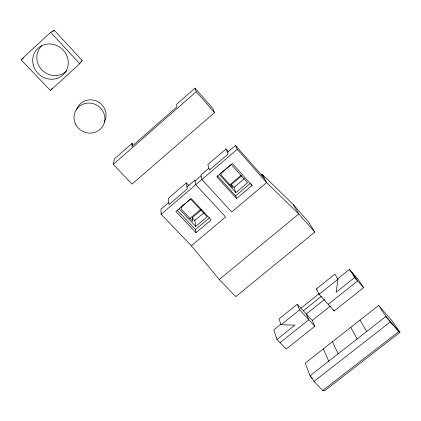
<?xml version="1.0" encoding="UTF-8"?>
<svg xmlns="http://www.w3.org/2000/svg" width="421" height="421" viewBox="0 0 421 421"><rect width="100%" height="100%" fill="white"/><g stroke="black" fill="none" stroke-linecap="round" stroke-linejoin="round"><path stroke-width="0.63" d="M132.136 146.413L132.268 143.208L114.428 158.87L113.249 164.432L132.105 184.061L214.526 112.591L212.794 108.465L195.007 88.142L176.583 104.313L176.994 106.802L131.862 146.382L132.268 143.208M349.409 269.419L358.129 279.355L363.586 287.659L334.227 310.94L319.092 294.316L316.371 288.943L334.916 274.076L337.963 279.218L336.142 292.274L354.666 277.507L349.409 269.419L337.663 278.818M79.748 63.718L82.258 60.561L54.214 30.191L50.673 32.333L21.05 59.756L50.394 90.447L79.748 63.718L50.673 32.333M50.394 90.447L52.325 88.21M52.783 31.517L54.214 30.191M80.811 61.876L82.258 60.561M113.249 164.432L196.223 91.704L195.007 88.142M186.361 182.882L168.553 198.117L168.947 204.58L187.261 188.945L186.361 182.882L188.971 185.698M226.024 148.955L207.858 164.495L209.379 170.063L228.077 154.102L226.024 148.955L228.598 151.855M168.816 202.438L160.98 209.132L161.122 214.268L191.35 245.732L219.241 279.497L235.755 296.631L314.782 232.134L308.693 222.156L293.258 204.564L262.246 174.289L261.241 175.136M186.966 186.94L194.902 180.156L195.776 184.708L225.619 217.01L191.35 245.732M208.874 168.221L200.88 175.052L201.88 179.499L231.655 211.947L266.63 182.625L262.246 174.289M227.398 152.397L235.497 145.477L264.277 178.157M195.06 180.977L201.059 175.857M161.122 214.268L237.265 149.318L235.497 145.477M180.056 207.963L179.057 208.816L195.739 226.43L207.179 216.789L190.571 199.022L181.056 207.111M189.75 218.625L200.549 209.495M229.777 184.777L240.796 175.462M181.267 207.185L181.525 209.49L192.718 221.325L192.171 217.715L201.412 209.905M220.73 173.115L221.509 175.515L232.539 187.708L231.408 184.551L241.828 175.746M195.739 226.43L194.781 220.483L204.017 212.689M235.881 192.613L219.452 174.457L231.208 164.464L247.559 182.777L235.881 192.613L233.981 187.398L244.385 178.615M196.007 232.666L175.946 211.563L191.229 198.565L211.174 219.915L196.007 232.666L195.512 229.55L209.5 217.778M251.363 183.982L252.063 185.54L236.581 198.554L235.597 195.818L250.4 183.361M219.241 279.497L298.799 213.947L293.258 204.564M297.237 304.288L278.976 318.929L281.049 324.749L294.911 325.133L276.986 339.426L286.217 349.004L314.887 326.275L312.271 320.465L297.237 304.288L299.626 309.888L314.887 326.275M280.975 324.17L273.829 329.89L276.986 339.426M300.894 308.235L319.276 293.526M281.049 324.749L299.626 309.888M319.092 294.316L337.963 279.218M303.288 310.798L321.37 296.352M324.354 299.631L306.293 314.034L308.819 319.76L280.076 342.631M328.212 304.33L357.65 280.907L352.33 272.745M312.271 320.465L330.259 306.167M378.595 305.478L305.209 363.128L310.04 375.748L313.987 381.421L322.754 390.499L324.57 390.809L399.95 332.385L392.261 321.018L378.595 305.478L385.91 316.45L390.278 321.96L398.75 331.569L399.95 332.385L385.91 316.45L310.04 375.748L312.308 378.1M313.987 381.421L390.278 321.96M322.754 390.499L398.75 331.569M21.05 59.756L23.56 58.061M177.041 210.084L195.512 229.55M192.171 217.715L194.781 220.483M236.581 198.554L216.831 176.794L232.434 163.527L252.063 185.54M316.371 288.943L317.229 289.89M217.378 175.72L235.597 195.818M231.408 184.551L233.981 187.398M237.265 149.318L266.63 182.625L298.799 213.947L314.782 232.134M354.666 277.507L363.586 287.659M196.223 91.704L214.526 112.591M359.997 320.086L366.68 331.48M350.761 327.338L357.129 338.947M333.637 309.819L334.227 310.94M332.416 341.752L338.163 353.772M323.307 348.909L328.743 361.129M66.797 70.67A17.656 16.582 42.3 0 1 42.168 70.149A17.656 16.582 42.3 0 1 41.879 45.673M76.511 109.949A15.24 14.546 28.9 0 1 96.777 101.177A15.24 14.546 28.9 0 1 104.198 122.179M33.264 64.95A18.277 17.145 41.5 0 0 62.961 74.954A18.277 17.145 41.5 0 0 55.225 44.931A18.277 17.145 41.5 0 0 33.264 64.95M75.88 124.742A15.614 14.882 28.1 0 0 102.64 126.442A15.614 14.882 28.1 0 0 89.852 103.071A15.614 14.882 28.1 0 0 75.88 124.742"/></g></svg>
